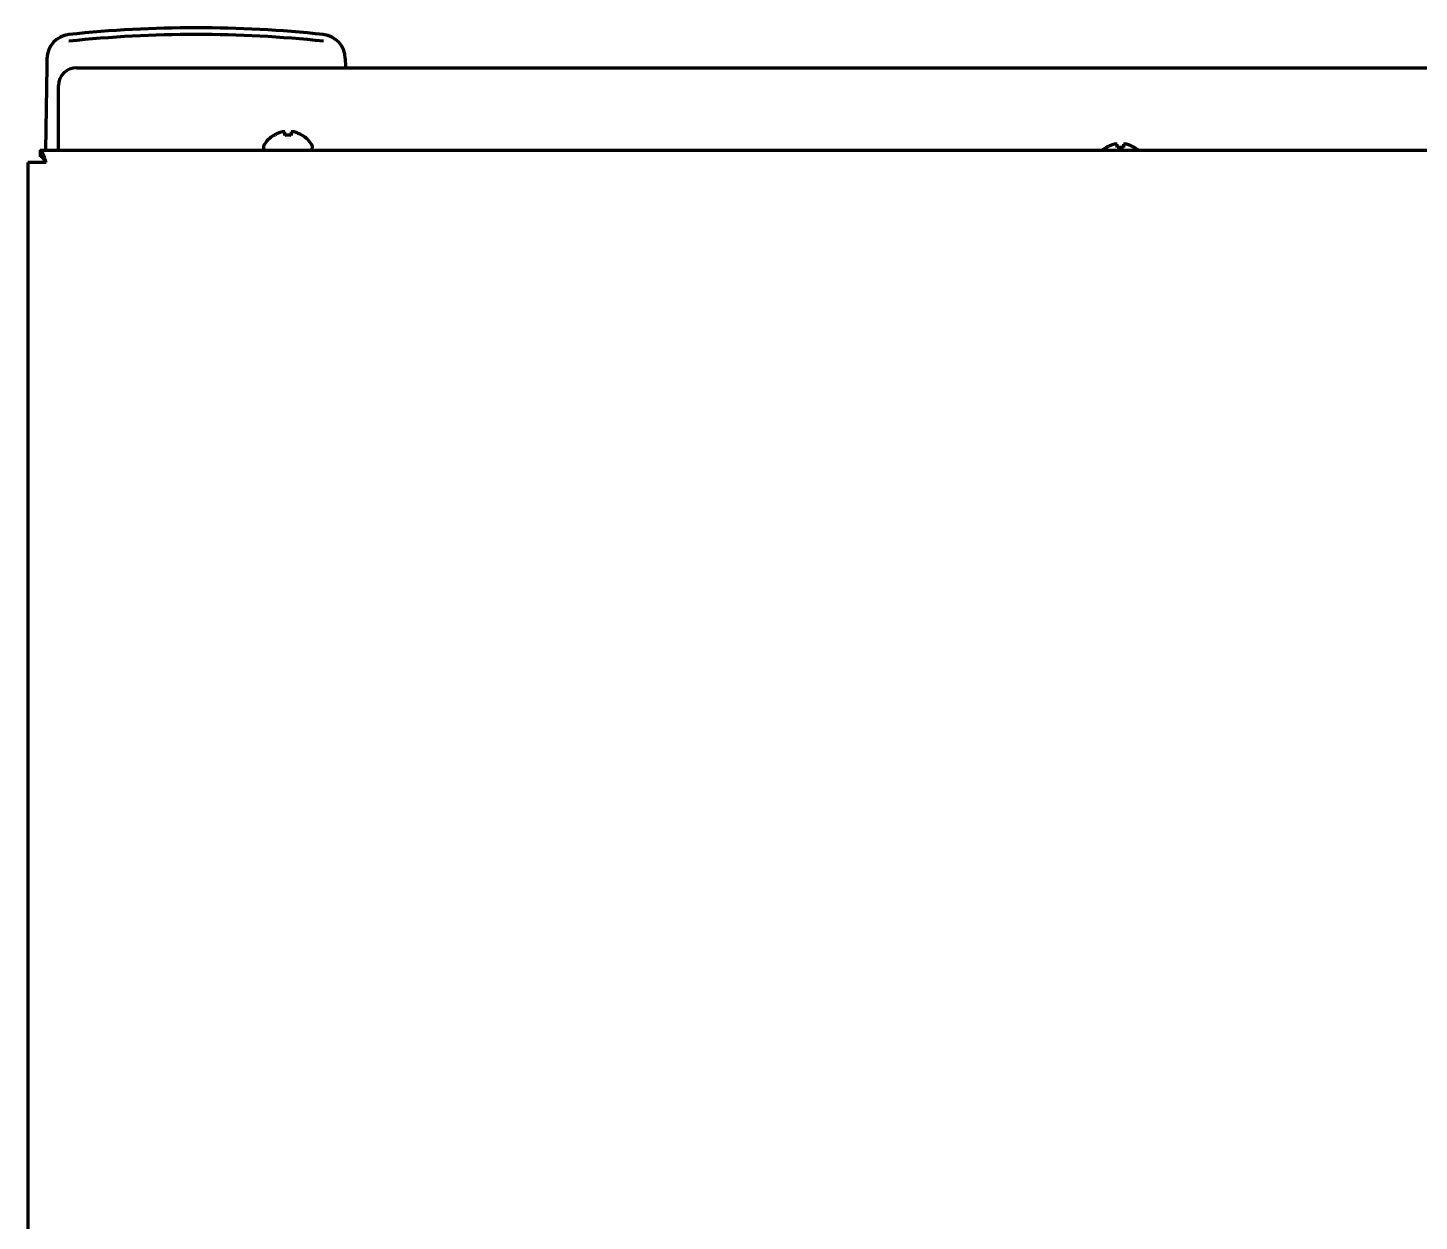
# Model space of a CAD drawing. Header units: inches. Extents: x -3055 to 7244, y 299 to 5591.
# Drawn here: x 2795.6 to 3023, y 1367.6 to 1562.4 of the extents above; entities that cross this region are included whole.
import ezdxf

# ---------------------------------------------------------------- set-up
doc = ezdxf.new("R2010")
doc.units = ezdxf.units.IN

msp = doc.modelspace()

# ---------------------------------------------------------------- linework, layer by layer
at = {"linetype": 'Continuous', "lineweight": 70}
for p, q in [((2798.75, 1557.44), (2798.73, 1556.1)), ((2847.48, 1557.44), (2847.51, 1556.1)), ((2798.73, 1556.1), (2798.49, 1542.44)), ((2803.62, 1555.92), (3466.66, 1555.92)), ((2847.51, 1556.1), (2847.51, 1555.92)), ((2800.62, 1543.18), (2800.62, 1553.03)), ((2835.82, 1544.88), (2835.82, 1544.91)), ((2840.42, 1544.91), (2840.42, 1544.88)), ((2797.62, 1542.44), (2797.62, 1541.44)), ((2797.62, 1542.44), (3688.62, 1542.44)), ((2800.62, 1542.44), (2800.62, 1543.18)), ((2834.12, 1543.04), (2834.12, 1542.84)), ((2842.12, 1542.84), (2842.12, 1543.04)), ((2971.82, 1542.88), (2971.82, 1542.91)), ((2976.42, 1542.91), (2976.42, 1542.88)), ((2797.62, 1540.44), (2795.62, 1540.44)), ((2795.62, 1540.44), (2795.62, 1053.64)), ((2798.62, 1540.44), (2797.62, 1540.44))]:
    msp.add_line(p, q, dxfattribs=at)
for centre, radius, start, end in [((2823.12, 1363.19), 199.25, 84.013, 95.987), ((2802.75, 1557.37), 4, 95.987, 179), ((2843.48, 1557.37), 4, 1, 84.013), ((2838.32, 1540.82), 4.8, 121.3727, 149.6988), ((2837.92, 1540.82), 4.8, 30.3012, 58.6273), ((2834.52, 1543.04), 0.4, 149.6988, 180), ((2834.52, 1542.84), 0.4, 180, 270), ((2841.72, 1542.84), 0.4, 270, 0), ((2841.72, 1543.04), 0.4, 0, 30.3012), ((2974.32, 1538.82), 4.8, 121.3727, 131.6781), ((2973.92, 1538.82), 4.8, 48.3219, 58.6273)]:
    msp.add_arc(centre, radius, start, end, dxfattribs=at)
for centre, major_axis, ratio, start_param, end_param in [((2823.12, 1363.61), (197.77, 0), 0.999848, 1.465422, 1.67617), ((2803.62, 1553.03), (-3, 0), 0.965926, 4.712389, 6.283185)]:
    msp.add_ellipse(centre, major_axis=major_axis, ratio=ratio, start_param=start_param, end_param=end_param, dxfattribs=at)
for points in [[(2837.12, 1545.43), (2837.06, 1545.42), (2836.96, 1545.39), (2836.79, 1545.34), (2836.64, 1545.28), (2836.48, 1545.22), (2836.33, 1545.15), (2836.17, 1545.08), (2836.01, 1544.99), (2835.88, 1544.92), (2835.82, 1544.88)], [(2837.62, 1545.43), (2837.59, 1545.44), (2837.54, 1545.44), (2837.47, 1545.45), (2837.4, 1545.45), (2837.33, 1545.45), (2837.26, 1545.44), (2837.19, 1545.44), (2837.14, 1545.43), (2837.12, 1545.43)], [(2838.62, 1544.88), (2838.45, 1544.9), (2838.12, 1544.93), (2837.79, 1544.9), (2837.62, 1544.88)], [(2839.12, 1545.43), (2839.09, 1545.43), (2839.05, 1545.44), (2838.98, 1545.45), (2838.9, 1545.45), (2838.83, 1545.45), (2838.76, 1545.45), (2838.69, 1545.44), (2838.64, 1545.43), (2838.62, 1545.43)], [(2838.62, 1545.43), (2838.62, 1545.42), (2838.62, 1545.39), (2838.62, 1545.34), (2838.62, 1545.28), (2838.62, 1545.22), (2838.62, 1545.15), (2838.62, 1545.08), (2838.62, 1544.99), (2838.62, 1544.92), (2838.62, 1544.88)], [(2798.62, 1540.44), (2798.6, 1540.51), (2798.55, 1540.65), (2798.49, 1540.85), (2798.42, 1541.06), (2798.35, 1541.25), (2798.29, 1541.44), (2798.22, 1541.61), (2798.15, 1541.78), (2798.09, 1541.92), (2798.02, 1542.06), (2797.95, 1542.17), (2797.89, 1542.27), (2797.82, 1542.34), (2797.75, 1542.4), (2797.69, 1542.43), (2797.64, 1542.44), (2797.62, 1542.44)], [(2798.62, 1540.44), (2798.6, 1540.47), (2798.55, 1540.54), (2798.49, 1540.64), (2798.42, 1540.75), (2798.35, 1540.84), (2798.29, 1540.94), (2798.22, 1541.02), (2798.15, 1541.11), (2798.09, 1541.18), (2798.02, 1541.25), (2797.95, 1541.3), (2797.89, 1541.35), (2797.82, 1541.39), (2797.75, 1541.42), (2797.69, 1541.43), (2797.64, 1541.44), (2797.62, 1541.44)], [(2973.12, 1543.43), (2973.06, 1543.42), (2972.96, 1543.39), (2972.79, 1543.34), (2972.64, 1543.28), (2972.48, 1543.22), (2972.33, 1543.15), (2972.17, 1543.08), (2972.01, 1542.99), (2971.88, 1542.92), (2971.82, 1542.88)], [(2973.62, 1543.43), (2973.59, 1543.44), (2973.54, 1543.44), (2973.47, 1543.45), (2973.4, 1543.45), (2973.33, 1543.45), (2973.26, 1543.44), (2973.19, 1543.44), (2973.14, 1543.43), (2973.12, 1543.43)], [(2974.62, 1542.88), (2974.45, 1542.9), (2974.12, 1542.93), (2973.79, 1542.9), (2973.62, 1542.88)], [(2975.12, 1543.43), (2975.09, 1543.43), (2975.05, 1543.44), (2974.98, 1543.45), (2974.9, 1543.45), (2974.83, 1543.45), (2974.76, 1543.45), (2974.69, 1543.44), (2974.64, 1543.43), (2974.62, 1543.43)], [(2974.62, 1543.43), (2974.62, 1543.42), (2974.62, 1543.39), (2974.62, 1543.34), (2974.62, 1543.28), (2974.62, 1543.22), (2974.62, 1543.15), (2974.62, 1543.08), (2974.62, 1542.99), (2974.62, 1542.92), (2974.62, 1542.88)]]:
    msp.add_open_spline(points, degree=3, dxfattribs=at)
for points in [[(2837.62, 1544.88), (2837.62, 1545.01), (2837.62, 1545.11), (2837.62, 1545.25), (2837.62, 1545.29), (2837.62, 1545.37), (2837.62, 1545.4), (2837.62, 1545.43)], [(2840.42, 1544.88), (2840.22, 1545.01), (2840.01, 1545.11), (2839.68, 1545.25), (2839.57, 1545.29), (2839.35, 1545.37), (2839.23, 1545.4), (2839.12, 1545.43)], [(2973.62, 1542.88), (2973.62, 1543.01), (2973.62, 1543.11), (2973.62, 1543.25), (2973.62, 1543.29), (2973.62, 1543.37), (2973.62, 1543.4), (2973.62, 1543.43)], [(2976.42, 1542.88), (2976.22, 1543.01), (2976.01, 1543.11), (2975.68, 1543.25), (2975.57, 1543.29), (2975.35, 1543.37), (2975.23, 1543.4), (2975.12, 1543.43)]]:
    msp.add_open_spline(points, degree=3, knots=[0, 0, 0, 0, 0.5, 0.5, 0.75, 0.75, 1, 1, 1, 1], dxfattribs=at)

doc.saveas('drawing.dxf')
